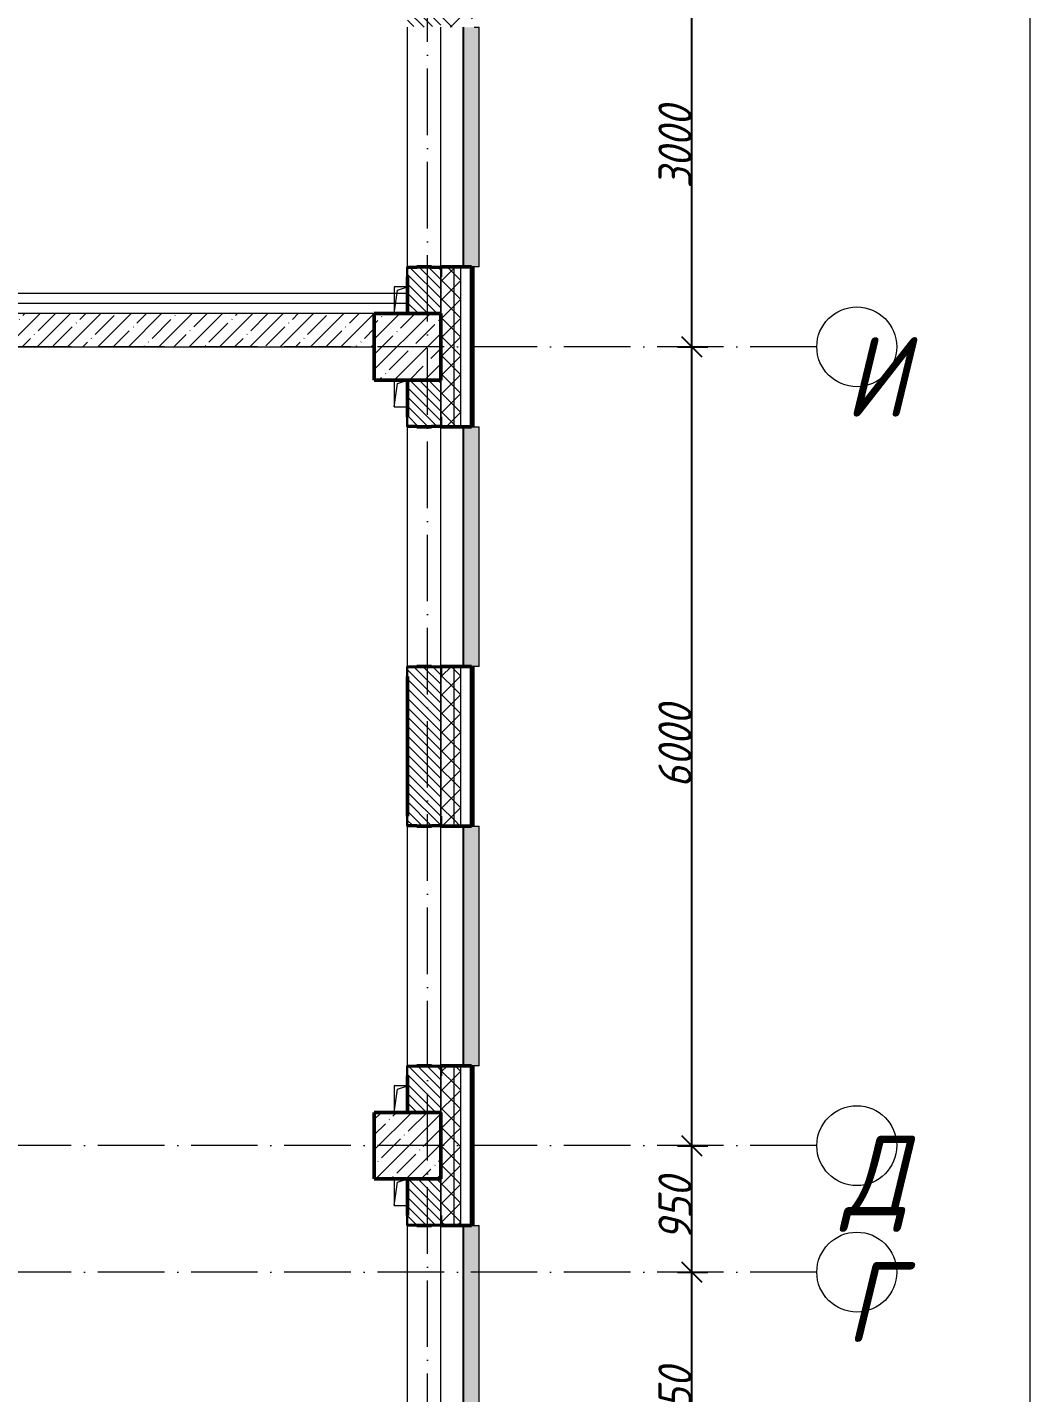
# Model space of a CAD drawing. Header units: millimetres. Extents: x -606178 to 312196, y -19338 to 632709.
# Drawn here: x -166758 to -159228, y 460270 to 470525 of the extents above; entities that cross this region are included whole.
import ezdxf

# ---------------------------------------------------------------- set-up
doc = ezdxf.new("R2010")
doc.units = ezdxf.units.MM
doc.linetypes.add('50_200_ШТРИХ_1Т_ш5_п1_п1_', pattern=[700, 500, -100, 0, -100])
for name, color, linetype, lineweight in [('A-____-____-DIMS', 7, 'Continuous', 9), ('A-DETL-____-OTLN-4', 7, 'Continuous', 18), ('A-GENM-____-MCUT', 7, 'Continuous', 25), ('A-GENM-____-OTLN', 7, 'Continuous', 9), ('A-GENM-____-OTLN-1', 7, 'Continuous', 25), ('A-GLAZ-____-OTLN', 7, 'Continuous', 9), ('A-WALL-____-MCUT-1', 7, 'Continuous', 9), ('A-WALL-____-MCUT-2', 7, 'Continuous', 50), ('A-WALL-____-MCUT-3', 7, 'Continuous', 9), ('A-WALL-____-OTLN', 7, 'Continuous', 9), ('A-WALL-____-PATT-1', 7, 'Continuous', 9), ('A-WALL-FNSH-MCUT-1', 7, 'Continuous', 9), ('S-COLS-____-MCUT', 7, 'Continuous', 50), ('S-COLS-____-OTLN', 7, 'Continuous', 9), ('S-GRID-____-IDEN', 7, 'Continuous', 9), ('S-GRID-____-OTLN-1', 7, '50_200_ШТРИХ_1Т_ш5_п1_п1_', 9)]:
    doc.layers.add(name, color=color, linetype=linetype, lineweight=lineweight)
doc.layers.add('A-GLAZ-____-OTLN-1', color=7, linetype='Continuous', lineweight=9, true_color=0xc0c0c0)
doc.styles.add('ISOCPEUR_I', font='isocpeui.ttf', dxfattribs={"width": 0.9, "height": 2.5})
doc.styles.add('ISOCPEUR_I_9', font='isocpeui.ttf', dxfattribs={"width": 0.9, "height": 250})
doc.dimstyles.new('ISO-2_5_0_9К_БОЛЬШОЙ_ОСИ', dxfattribs={"dimscale": 304.8, "dimtxt": 248.995294, "dimasz": 0.492126, "dimexe": 0.393701, "dimexo": 0, "dimgap": 0, "dimtad": 1, "dimdec": 0, "dimzin": 0, "dimdsep": 46, "dimtxsty": 'ISOCPEUR_I_9', "dimblk1": 'OBLIQUE', "dimblk2": 'OBLIQUE', "dimsah": 1, "dimcen": 0.09, "dimdle": 0.393701, "dimazin": 0, "dimtfac": 1, "dimtdec": 4, "dimtix": 1, "dimtmove": 0, "dimatfit": 3, "dimfxl": 1, "dimtvp": 1, "dimtolj": 1, "dimtzin": 0, "dimarcsym": 2})
pattern_1 = [(135, (-264901.3, 451794.26), (-35.35534, -35.35534), [])]
pattern_2 = [(45, (-264901.3, 451794.26), (-70.71068, 70.71068), []), (135, (-264901.3, 451794.26), (-70.71068, -70.71068), [])]

# ---------------------------------------------------------------- blocks, each defined once
blk = doc.blocks.new('BSC_Колонна _Прямоугольная - 500х500-V24-АР1_План отверстий 2 этажа в осях 1-64_А-ГГ')
at = {"layer": 'S-COLS-____-OTLN'}
h = blk.add_hatch(dxfattribs=at)
h.set_pattern_fill('FP_53', color=256, style=0, pattern_type=2)
h.set_pattern_definition([(45, (-101000, -16331.04), (-114.04925, 114.04925), []), (45, (-100885.95, -16331.04), (-114.04925, 114.04925), [201.613, -40.323, 3.353, -36.97])])
h.paths.add_polyline_path([(-250, -250), (250, -250), (250, 250), (-250, 250), (-250, -115)], flags=0)
at = {"layer": 'S-COLS-____-MCUT'}
for p, q in [((250, 250), (-250, 250)), ((-250, 250), (-250, -250)), ((250, -250), (250, 250)), ((-250, -250), (250, -250))]:
    blk.add_line(p, q, dxfattribs=at)
blk = doc.blocks.new('BSC_Колонна _Прямоугольная - 500х500-V75-АР1_План отверстий 2 этажа в осях 1-64_А-ГГ')
at = {"layer": 'S-COLS-____-OTLN'}
h = blk.add_hatch(dxfattribs=at)
h.set_pattern_fill('FP_104', color=256, style=0, pattern_type=2)
h.set_pattern_definition([(45, (-101000, -10331.04), (-114.04925, 114.04925), []), (45, (-100885.95, -10331.04), (-114.04925, 114.04925), [201.613, -40.323, 3.353, -36.97])])
h.paths.add_polyline_path([(-250, -250), (250, -250), (250, 250), (-250, 250), (-250, -135)], flags=0)
at = {"layer": 'S-COLS-____-MCUT'}
for p, q in [((250, 250), (-250, 250)), ((-250, 250), (-250, -250)), ((250, -250), (250, 250)), ((-250, -250), (250, -250))]:
    blk.add_line(p, q, dxfattribs=at)
blk = doc.blocks.new('Фахверк_СКБ_Уголок - 250_2700-27497298-АР1_План отверстий 2 этажа в осях 1-64_А-ГГ')
at = {"layer": 'A-GENM-____-MCUT'}
for p, q in [((200, 181), (125, 181)), ((125, 181), (125, 106)), ((125, 106), (131, 106)), ((131, 106), (131, 175)), ((131, 175), (200, 175)), ((200, 175), (200, 181)), ((131, -6), (125, -6)), ((125, -6), (125, -81)), ((125, -81), (200, -81)), ((131, -75), (131, -6)), ((200, -75), (131, -75)), ((200, -81), (200, -75))]:
    blk.add_line(p, q, dxfattribs=at)
blk = doc.blocks.new('AR_Отверстие прямоугольное _в плите_ - AR_Отверстие прямоугольное _в плите_-V164-АР1_План отверстий 2 этажа в осях 1-64_А-ГГ')
at = {"layer": 'A-GENM-____-OTLN'}
for p, q in [((-50, 100), (-50, -100)), ((-50, -100), (-25, 75)), ((-25, 75), (50, 100)), ((-50, -100), (50, -100))]:
    blk.add_line(p, q, dxfattribs=at)
blk = doc.blocks.new('AR_Отверстие прямоугольное _в плите_ - AR_Отверстие прямоугольное _в плите_-V167-АР1_План отверстий 2 этажа в осях 1-64_А-ГГ')
at = {"layer": 'A-GENM-____-OTLN'}
for p, q in [((50, 100), (-50, 100)), ((-50, 100), (-50, -100)), ((-50, -100), (-25, 75)), ((-25, 75), (50, 100))]:
    blk.add_line(p, q, dxfattribs=at)
blk = doc.blocks.new('Отлив_СКБ - Отлив витража_120_НВФ-V194-АР1_План отверстий 2 этажа в осях 1-64_А-ГГ')
at = {"layer": 'A-GLAZ-____-OTLN-1'}
for points in [[(1800, -2), (1800, 0), (0, 0), (0, -2), (1544, -2)], [(1544, -120), (1800, -120), (1800, -2), (0, -2), (0, -120)]]:
    blk.add_hatch(color=256, dxfattribs=at).paths.add_polyline_path(points, flags=0)
at = {"layer": 'A-GLAZ-____-OTLN'}
for p, q in [((0, 0), (1800, 0)), ((1800, -2), (0, -2)), ((0, -120), (0, -83)), ((1800, -83), (1800, -120)), ((0, -120), (1800, -120))]:
    blk.add_line(p, q, dxfattribs=at)
blk = doc.blocks.new('Ось сетки - Круг_Ø6_00__ISO-2_5_0_9K_-25732049-АР1_План отверстий 1 этажа в осях 1-64_А-ГГ')
at = {"layer": 'S-GRID-____-IDEN'}
blk.add_circle((0, 0), 3, dxfattribs=at)
blk = doc.blocks.new('_Oblique')
at = {"color": 0, "linetype": 'ByBlock', "lineweight": -2}
blk.add_line((-0.5, -0.5), (0.5, 0.5), dxfattribs=at)
blk = doc.blocks.new('*D4661')
at = {"layer": 'A-____-____-DIMS', "color": 0, "lineweight": -2, "transparency": 16777216}
for p, q in [((-161767, 459005), (-161767, 461295)), ((-161873, 461175), (-161647, 461175)), ((-161873, 459125), (-161647, 459125))]:
    blk.add_line(p, q, dxfattribs=at)
at = {"layer": 'Defpoints', "color": 0, "transparency": 16777216}
for p in [(-161873, 461175), (-161767, 461175), (-161873, 459125)]:
    blk.add_point(p, dxfattribs=at)
at = {"layer": 'A-____-____-DIMS', "color": 0, "lineweight": -2, "transparency": 16777216, "xscale": 150, "yscale": 150, "zscale": 150}
for p, rotation in [((-161767, 461175), 90), ((-161767, 459125), 270)]:
    blk.add_blockref('_Oblique', p, dxfattribs=dict(at, rotation=rotation))
at = {"layer": 'A-____-____-DIMS', "color": 0, "transparency": 16777216, "insert": (-161892, 460150), "char_height": 250, "width": 758.48, "attachment_point": 5, "rotation": 90, "style": 'ISOCPEUR_I_9'}
blk.add_mtext('\\A1;2050', dxfattribs=at)
blk = doc.blocks.new('*D4662')
at = {"layer": 'A-____-____-DIMS', "color": 0, "lineweight": -2, "transparency": 16777216}
for p, q in [((-161767, 461055), (-161767, 462245)), ((-161873, 462125), (-161647, 462125)), ((-161873, 461175), (-161647, 461175))]:
    blk.add_line(p, q, dxfattribs=at)
at = {"layer": 'Defpoints', "color": 0, "transparency": 16777216}
for p in [(-161873, 462125), (-161767, 462125), (-161873, 461175)]:
    blk.add_point(p, dxfattribs=at)
at = {"layer": 'A-____-____-DIMS', "color": 0, "lineweight": -2, "transparency": 16777216, "xscale": 150, "yscale": 150, "zscale": 150}
for p, rotation in [((-161767, 462125), 90), ((-161767, 461175), 270)]:
    blk.add_blockref('_Oblique', p, dxfattribs=dict(at, rotation=rotation))
at = {"layer": 'A-____-____-DIMS', "color": 0, "transparency": 16777216, "insert": (-161892, 461650), "char_height": 250, "width": 568.86, "attachment_point": 5, "rotation": 90, "style": 'ISOCPEUR_I_9'}
blk.add_mtext('\\A1;950', dxfattribs=at)
blk = doc.blocks.new('*D4663')
at = {"layer": 'A-____-____-DIMS', "color": 0, "lineweight": -2, "transparency": 16777216}
for p, q in [((-161767, 462005), (-161767, 468245)), ((-161873, 468125), (-161647, 468125)), ((-161873, 462125), (-161647, 462125))]:
    blk.add_line(p, q, dxfattribs=at)
at = {"layer": 'Defpoints', "color": 0, "transparency": 16777216}
for p in [(-161873, 468125), (-161767, 468125), (-161873, 462125)]:
    blk.add_point(p, dxfattribs=at)
at = {"layer": 'A-____-____-DIMS', "color": 0, "lineweight": -2, "transparency": 16777216, "xscale": 150, "yscale": 150, "zscale": 150}
for p, rotation in [((-161767, 468125), 90), ((-161767, 462125), 270)]:
    blk.add_blockref('_Oblique', p, dxfattribs=dict(at, rotation=rotation))
at = {"layer": 'A-____-____-DIMS', "color": 0, "transparency": 16777216, "insert": (-161892, 465125), "char_height": 250, "width": 758.48, "attachment_point": 5, "rotation": 90, "style": 'ISOCPEUR_I_9'}
blk.add_mtext('\\A1;6000', dxfattribs=at)
blk = doc.blocks.new('*D4664')
at = {"layer": 'A-____-____-DIMS', "color": 0, "lineweight": -2, "transparency": 16777216}
for p, q in [((-161767, 468005), (-161767, 471245)), ((-161873, 471125), (-161647, 471125)), ((-161873, 468125), (-161647, 468125))]:
    blk.add_line(p, q, dxfattribs=at)
at = {"layer": 'Defpoints', "color": 0, "transparency": 16777216}
for p in [(-161873, 471125), (-161767, 471125), (-161873, 468125)]:
    blk.add_point(p, dxfattribs=at)
at = {"layer": 'A-____-____-DIMS', "color": 0, "lineweight": -2, "transparency": 16777216, "xscale": 150, "yscale": 150, "zscale": 150}
for p, rotation in [((-161767, 471125), 90), ((-161767, 468125), 270)]:
    blk.add_blockref('_Oblique', p, dxfattribs=dict(at, rotation=rotation))
at = {"layer": 'A-____-____-DIMS', "color": 0, "transparency": 16777216, "insert": (-161892, 469625), "char_height": 250, "width": 758.48, "attachment_point": 5, "rotation": 90, "style": 'ISOCPEUR_I_9'}
blk.add_mtext('\\A1;3000', dxfattribs=at)

msp = doc.modelspace()

# ---------------------------------------------------------------- hatches: boundary and pattern name
at = {"layer": 'A-WALL-____-PATT-1'}
h = msp.add_hatch(dxfattribs=at)
h.set_pattern_fill('FP_1', color=256, style=0, pattern_type=2)
h.set_pattern_definition(pattern_2)
h.paths.add_polyline_path([(-163551.3011, 449775.3011), (-163551.3011, 450725.3011), (-163645.3011, 450725.3011), (-163645.3011, 450650.3011), (-163651.3011, 450650.3011), (-163651.3011, 449775.3011)], flags=0)
h.paths.add_polyline_path([(-163645.3011, 452525.3011), (-163551.3011, 452525.3011), (-163551.3011, 453725.3011), (-163645.3011, 453725.3011), (-163645.3011, 453650.3011), (-163651.3011, 453650.3011), (-163651.3011, 452600.3011), (-163645.3011, 452600.3011), (-163645.3011, 452530.1677)], flags=0)
h.paths.add_polyline_path([(-163645.3011, 455525.3011), (-163551.3011, 455525.3011), (-163551.3011, 456725.3011), (-163645.3011, 456725.3011), (-163645.3011, 456650.3011), (-163651.3011, 456650.3011), (-163651.3011, 455600.3011), (-163645.3011, 455600.3011), (-163645.3011, 455531.3011)], flags=0)
h.paths.add_polyline_path([(-163551.3011, 458525.3011), (-163551.3011, 459725.3011), (-163645.3011, 459725.3011), (-163645.3011, 459650.3011), (-163651.3011, 459650.3011), (-163651.3011, 458600.3011), (-163645.3011, 458600.3011), (-163645.3011, 458525.3011)], flags=0)
h.paths.add_polyline_path([(-163551.3011, 461525.3011), (-163551.3011, 462725.3011), (-163645.3011, 462725.3011), (-163645.3011, 462650.3011), (-163651.3011, 462650.3011), (-163651.3011, 461600.3011), (-163645.3011, 461600.3011), (-163645.3011, 461525.3011)], flags=0)
h.paths.add_polyline_path([(-163551.3011, 464525.3011), (-163551.3011, 465725.3011), (-163645.3011, 465725.3011), (-163645.3011, 465650.3011), (-163651.3011, 465650.3011), (-163651.3011, 464600.3011), (-163645.3011, 464600.3011), (-163645.3011, 464525.3011)], flags=0)
h.paths.add_polyline_path([(-163645.3011, 467525.3011), (-163551.3011, 467525.3011), (-163551.3011, 468725.3011), (-163645.3011, 468725.3011), (-163645.3011, 468650.3011), (-163651.3011, 468650.3011), (-163651.3011, 467600.3011), (-163645.3011, 467600.3011), (-163645.3011, 467531.3011)], flags=0)
h.paths.add_polyline_path([(-163645.3011, 470525.3011), (-163551.3011, 470525.3011), (-163551.3011, 471725.3011), (-163645.3011, 471725.3011), (-163645.3011, 471650.3011), (-163651.3011, 471650.3011), (-163651.3011, 470600.3011), (-163645.3011, 470600.3011), (-163645.3011, 470531.3011)], flags=0)
h.paths.add_polyline_path([(-163551.3011, 476525.3011), (-163551.3011, 477725.3011), (-163645.3011, 477725.3011), (-163645.3011, 477650.3011), (-163651.3011, 477650.3011), (-163651.3011, 476600.3011), (-163645.3011, 476600.3011), (-163645.3011, 476525.3011)], flags=0)
h.paths.add_polyline_path([(-163645.3011, 479525.3011), (-163551.3011, 479525.3011), (-163551.3011, 480725.3011), (-163645.3011, 480725.3011), (-163645.3011, 480650.3011), (-163651.3011, 480650.3011), (-163651.3011, 479600.3011), (-163645.3011, 479600.3011), (-163645.3011, 479531.3011)], flags=0)
h.paths.add_polyline_path([(-163645.3011, 482525.3011), (-163551.3011, 482525.3011), (-163551.3011, 483725.3011), (-163645.3011, 483725.3011), (-163645.3011, 483650.3011), (-163651.3011, 483650.3011), (-163651.3011, 482600.3011), (-163645.3011, 482600.3011), (-163645.3011, 482531.3011)], flags=0)
h.paths.add_polyline_path([(-163551.3011, 485525.3011), (-163551.3011, 486725.3011), (-163645.3011, 486725.3011), (-163645.3011, 486650.3011), (-163651.3011, 486650.3011), (-163651.3011, 485600.3011), (-163645.3011, 485600.3011), (-163645.3011, 485525.3011)], flags=0)
h.paths.add_polyline_path([(-163645.3011, 488525.3011), (-163551.3011, 488525.3011), (-163551.3011, 489725.3011), (-163645.3011, 489725.3011), (-163645.3011, 489650.3011), (-163651.3011, 489650.3011), (-163651.3011, 488600.3011), (-163645.3011, 488600.3011), (-163645.3011, 488531.3011)], flags=0)
h.paths.add_polyline_path([(-163551.3011, 491525.3011), (-163551.3011, 492725.3011), (-163645.3011, 492725.3011), (-163645.3011, 492650.3011), (-163651.3011, 492650.3011), (-163651.3011, 491600.3011), (-163645.3011, 491600.3011), (-163645.3011, 491525.3011)], flags=0)
h.paths.add_polyline_path([(-163645.3011, 497525.3011), (-163551.3011, 497525.3011), (-163551.3011, 498590.3011), (-163651.3011, 498590.3011), (-163651.3011, 497600.3011), (-163645.3011, 497600.3011), (-163645.3011, 497531.3011)], flags=0)
h = msp.add_hatch(dxfattribs=at)
h.set_pattern_fill('FP_1', color=256, style=0, pattern_type=2)
h.set_pattern_definition(pattern_2)
h.paths.add_polyline_path([(-163551.3011, 449725.3011), (-163501.3011, 449725.3011), (-163501.3011, 450725.3011), (-163551.3011, 450725.3011), (-163551.3011, 449775.3011)], flags=0)
h.paths.add_polyline_path([(-163551.3011, 452525.3011), (-163501.3011, 452525.3011), (-163501.3011, 453725.3011), (-163551.3011, 453725.3011), (-163551.3011, 452530.1677)], flags=0)
h.paths.add_polyline_path([(-163501.3011, 455525.3011), (-163501.3011, 456725.3011), (-163551.3011, 456725.3011), (-163551.3011, 455525.3011)], flags=0)
h.paths.add_polyline_path([(-163551.3011, 458525.3011), (-163501.3011, 458525.3011), (-163501.3011, 459725.3011), (-163551.3011, 459725.3011), (-163551.3011, 458550.1257)], flags=0)
h.paths.add_polyline_path([(-163551.3011, 461525.3011), (-163501.3011, 461525.3011), (-163501.3011, 462725.3011), (-163551.3011, 462725.3011), (-163551.3011, 461990.1017)], flags=0)
h.paths.add_polyline_path([(-163501.3011, 464525.3011), (-163501.3011, 465725.3011), (-163551.3011, 465725.3011), (-163551.3011, 464525.3011)], flags=0)
h.paths.add_polyline_path([(-163551.3011, 467525.3011), (-163501.3011, 467525.3011), (-163501.3011, 468725.3011), (-163551.3011, 468725.3011), (-163551.3011, 468010.0596)], flags=0)
h.paths.add_polyline_path([(-163551.3011, 470525.3011), (-163501.3011, 470525.3011), (-163501.3011, 471725.3011), (-163551.3011, 471725.3011), (-163551.3011, 471450.0356)], flags=0)
h.paths.add_polyline_path([(-163501.3011, 476525.3011), (-163501.3011, 477725.3011), (-163551.3011, 477725.3011), (-163551.3011, 476525.3011)], flags=0)
h.paths.add_polyline_path([(-163501.3011, 479525.3011), (-163501.3011, 480725.3011), (-163551.3011, 480725.3011), (-163551.3011, 479525.3011)], flags=0)
h.paths.add_polyline_path([(-163501.3011, 482525.3011), (-163501.3011, 483725.3011), (-163551.3011, 483725.3011), (-163551.3011, 482525.3011)], flags=0)
h.paths.add_polyline_path([(-163501.3011, 485525.3011), (-163501.3011, 486725.3011), (-163551.3011, 486725.3011), (-163551.3011, 485525.3011)], flags=0)
h.paths.add_polyline_path([(-163551.3011, 488525.3011), (-163501.3011, 488525.3011), (-163501.3011, 489725.3011), (-163551.3011, 489725.3011), (-163551.3011, 488649.9155)], flags=0)
h.paths.add_polyline_path([(-163501.3011, 491525.3011), (-163501.3011, 492725.3011), (-163551.3011, 492725.3011), (-163551.3011, 491525.3011)], flags=0)
h.paths.add_polyline_path([(-163551.3011, 497525.3011), (-163501.3011, 497525.3011), (-163501.3011, 498590.3011), (-163551.3011, 498590.3011), (-163551.3011, 498109.8495)], flags=0)
h = msp.add_hatch(dxfattribs=at)
h.set_pattern_fill('FP_3', color=256, style=0, pattern_type=2)
h.set_pattern_definition([(45, (-264901.3, 451794.26), (-85.53659, 85.53659), []), (45, (-264844.28, 451794.26), (-85.53659, 85.53659), [])])
h.paths.add_polyline_path([(-163421.3011, 449625.3011), (-163401.3011, 449625.3011), (-163401.3011, 450725.3011), (-163421.3011, 450725.3011), (-163421.3011, 449645.3011)], flags=0)
h.paths.add_polyline_path([(-163401.3011, 452525.3011), (-163401.3011, 453725.3011), (-163421.3011, 453725.3011), (-163421.3011, 452525.3011)], flags=0)
h.paths.add_polyline_path([(-163401.3011, 455525.3011), (-163401.3011, 456725.3011), (-163421.3011, 456725.3011), (-163421.3011, 455525.3011)], flags=0)
h.paths.add_polyline_path([(-163401.3011, 458525.3011), (-163401.3011, 459725.3011), (-163421.3011, 459725.3011), (-163421.3011, 458525.3011)], flags=0)
h.paths.add_polyline_path([(-163421.3011, 461525.3011), (-163401.3011, 461525.3011), (-163401.3011, 462725.3011), (-163421.3011, 462725.3011), (-163421.3011, 461990.1017)], flags=0)
h.paths.add_polyline_path([(-163421.3011, 464525.3011), (-163401.3011, 464525.3011), (-163401.3011, 465725.3011), (-163421.3011, 465725.3011), (-163421.3011, 464570.0837)], flags=0)
h.paths.add_polyline_path([(-163421.3011, 467525.3011), (-163401.3011, 467525.3011), (-163401.3011, 468725.3011), (-163421.3011, 468725.3011), (-163421.3011, 468010.0596)], flags=0)
h.paths.add_polyline_path([(-163421.3011, 470525.3011), (-163401.3011, 470525.3011), (-163401.3011, 471725.3011), (-163421.3011, 471725.3011), (-163421.3011, 471450.0356)], flags=0)
h.paths.add_polyline_path([(-163401.3011, 476525.3011), (-163401.3011, 477725.3011), (-163421.3011, 477725.3011), (-163421.3011, 476525.3011)], flags=0)
h.paths.add_polyline_path([(-163421.3011, 479525.3011), (-163401.3011, 479525.3011), (-163401.3011, 480725.3011), (-163421.3011, 480725.3011), (-163421.3011, 480049.9756)], flags=0)
h.paths.add_polyline_path([(-163421.3011, 482525.3011), (-163401.3011, 482525.3011), (-163401.3011, 483725.3011), (-163421.3011, 483725.3011), (-163421.3011, 483489.9516)], flags=0)
h.paths.add_polyline_path([(-163421.3011, 485525.3011), (-163401.3011, 485525.3011), (-163401.3011, 486725.3011), (-163421.3011, 486725.3011), (-163421.3011, 486069.9335)], flags=0)
h.paths.add_polyline_path([(-163401.3011, 488525.3011), (-163401.3011, 489725.3011), (-163421.3011, 489725.3011), (-163421.3011, 488525.3011)], flags=0)
h.paths.add_polyline_path([(-163421.3011, 491525.3011), (-163401.3011, 491525.3011), (-163401.3011, 492725.3011), (-163421.3011, 492725.3011), (-163421.3011, 492089.8915)], flags=0)
h.paths.add_polyline_path([(-163401.3011, 497525.3011), (-163401.3011, 498590.3011), (-163421.3011, 498590.3011), (-163421.3011, 497525.3011)], flags=0)
h = msp.add_hatch(dxfattribs=at)
h.set_pattern_fill('FP_6', color=256, style=0, pattern_type=2)
h.set_pattern_definition(pattern_1)
h.paths.add_polyline_path([(-163651.3011, 468375.3011), (-163651.3011, 468719.3011), (-163720.3011, 468719.3011), (-163720.3011, 468725.3011), (-163832.3011, 468725.3011), (-163832.3011, 468719.3011), (-163901.3011, 468719.3011), (-163901.3011, 468375.3011), (-163720.3011, 468375.3011)], flags=0)
h.paths.add_polyline_path([(-163720.3011, 470525.3011), (-163720.3011, 470531.3011), (-163651.3011, 470531.3011), (-163651.3011, 470875.3011), (-163901.3011, 470875.3011), (-163901.3011, 470531.3011), (-163832.3011, 470531.3011), (-163832.3011, 470525.3011)], flags=0)
h = msp.add_hatch(dxfattribs=at)
h.set_pattern_fill('FP_25', color=256, style=0, pattern_type=2)
h.set_pattern_definition([(45, (-264901.3, 451794.26), (-114.04925, 114.04925), []), (45, (-264787.25, 451794.26), (-114.04925, 114.04925), [201.612, -40.322, 3.353, -36.97])])
h.paths.add_polyline_path([(-164151.3011, 468125.3011), (-164151.3011, 468375.3011), (-171151.3011, 468375.3011), (-171151.3011, 468125.3011), (-164169.5263, 468125.3011)], flags=0)
h = msp.add_hatch(dxfattribs=at)
h.set_pattern_fill('FP_6', color=256, style=0, pattern_type=2)
h.set_pattern_definition(pattern_1)
h.paths.add_polyline_path([(-163651.3011, 462375.3011), (-163651.3011, 462719.3011), (-163720.3011, 462719.3011), (-163720.3011, 462725.3011), (-163832.3011, 462725.3011), (-163832.3011, 462719.3011), (-163901.3011, 462719.3011), (-163901.3011, 462375.3011)], flags=0)
h.paths.add_polyline_path([(-163720.3011, 464525.3011), (-163720.3011, 464531.3011), (-163651.3011, 464531.3011), (-163651.3011, 465719.3011), (-163720.3011, 465719.3011), (-163720.3011, 465725.3011), (-163832.3011, 465725.3011), (-163832.3011, 465719.3011), (-163901.3011, 465719.3011), (-163901.3011, 464531.3011), (-163832.3011, 464531.3011), (-163832.3011, 464525.3011)], flags=0)
h.paths.add_polyline_path([(-163720.3011, 467525.3011), (-163720.3011, 467531.3011), (-163651.3011, 467531.3011), (-163651.3011, 467875.3011), (-163901.3011, 467875.3011), (-163901.3011, 467531.3011), (-163832.3011, 467531.3011), (-163832.3011, 467525.3011)], flags=0)
h = msp.add_hatch(dxfattribs=at)
h.set_pattern_fill('FP_6', color=256, style=0, pattern_type=2)
h.set_pattern_definition(pattern_1)
h.paths.add_polyline_path([(-163901.3011, 459375.3011), (-163651.3011, 459375.3011), (-163651.3011, 459719.3011), (-163720.3011, 459719.3011), (-163720.3011, 459725.3011), (-163832.3011, 459725.3011), (-163832.3011, 459719.3011), (-163901.3011, 459719.3011), (-163901.3011, 459410.1197)], flags=0)
h.paths.add_polyline_path([(-163720.3011, 461525.3011), (-163720.3011, 461531.3011), (-163651.3011, 461531.3011), (-163651.3011, 461875.3011), (-163901.3011, 461875.3011), (-163901.3011, 461531.3011), (-163832.3011, 461531.3011), (-163832.3011, 461525.3011)], flags=0)

# ---------------------------------------------------------------- linework, layer by layer
at = {"color": 1, "lineweight": 0}
msp.add_lwpolyline([(-272464.0879, 544596.983), (-159228.0879, 544596.983), (-159228.0879, 445768.983), (-272464.0879, 445768.983)], close=True, dxfattribs=at)
at = {"layer": 'A-DETL-____-OTLN-4'}
for p, q in [((-163901.3011, 468525.3011), (-171451.3011, 468525.3011)), ((-163901.3011, 468450.3011), (-171451.3011, 468450.3011))]:
    msp.add_line(p, q, dxfattribs=at)
at = {"layer": 'A-WALL-____-MCUT-1'}
for p, q in [((-164151.3011, 468375.3011), (-171151.3011, 468375.3011)), ((-171151.3011, 468125.3011), (-164151.3011, 468125.3011))]:
    msp.add_line(p, q, dxfattribs=at)
at = {"layer": 'A-WALL-____-MCUT-2'}
for p, q in [((-163720.3011, 468725.3011), (-163832.3011, 468725.3011)), ((-163421.3011, 468725.3011), (-163645.3011, 468725.3011)), ((-163421.3011, 467525.3011), (-163421.3011, 468725.3011)), ((-163901.3011, 468650.3011), (-163901.3011, 468375.3011)), ((-163901.3011, 467875.3011), (-163901.3011, 467600.3011)), ((-163832.3011, 467525.3011), (-163720.3011, 467525.3011)), ((-163645.3011, 467525.3011), (-163421.3011, 467525.3011)), ((-163720.3011, 465725.3011), (-163832.3011, 465725.3011)), ((-163421.3011, 465725.3011), (-163645.3011, 465725.3011)), ((-163421.3011, 464525.3011), (-163421.3011, 465725.3011)), ((-163901.3011, 465650.3011), (-163901.3011, 464600.3011)), ((-163832.3011, 464525.3011), (-163720.3011, 464525.3011)), ((-163645.3011, 464525.3011), (-163421.3011, 464525.3011)), ((-163901.3011, 462650.3011), (-163901.3011, 462375.3011)), ((-163720.3011, 462725.3011), (-163832.3011, 462725.3011)), ((-163421.3011, 462725.3011), (-163645.3011, 462725.3011)), ((-163421.3011, 461525.3011), (-163421.3011, 462725.3011)), ((-163901.3011, 461875.3011), (-163901.3011, 461600.3011)), ((-163832.3011, 461525.3011), (-163720.3011, 461525.3011)), ((-163645.3011, 461525.3011), (-163421.3011, 461525.3011))]:
    msp.add_line(p, q, dxfattribs=at)
at = {"layer": 'A-WALL-____-MCUT-3'}
for p, q in [((-163551.3011, 467525.3011), (-163551.3011, 468725.3011)), ((-163501.3011, 467525.3011), (-163501.3011, 468725.3011)), ((-163651.3011, 468375.3011), (-163651.3011, 468650.3011)), ((-163651.3011, 468650.3011), (-163651.3011, 468375.3011)), ((-163651.3011, 467600.3011), (-163651.3011, 467875.3011)), ((-163651.3011, 467875.3011), (-163651.3011, 467600.3011)), ((-163551.3011, 464525.3011), (-163551.3011, 465725.3011)), ((-163501.3011, 464525.3011), (-163501.3011, 465725.3011)), ((-163651.3011, 464600.3011), (-163651.3011, 465650.3011)), ((-163651.3011, 465650.3011), (-163651.3011, 464600.3011)), ((-163651.3011, 462375.3011), (-163651.3011, 462650.3011)), ((-163651.3011, 462650.3011), (-163651.3011, 462375.3011)), ((-163551.3011, 461525.3011), (-163551.3011, 462725.3011)), ((-163501.3011, 461525.3011), (-163501.3011, 462725.3011)), ((-163651.3011, 461600.3011), (-163651.3011, 461875.3011)), ((-163651.3011, 461875.3011), (-163651.3011, 461600.3011))]:
    msp.add_line(p, q, dxfattribs=at)
at = {"layer": 'A-WALL-____-OTLN'}
for p, q in [((-163901.3011, 468725.3011), (-163901.3011, 470525.3011)), ((-163651.3011, 468725.3011), (-163651.3011, 470525.3011)), ((-163901.3011, 465725.3011), (-163901.3011, 467525.3011)), ((-163651.3011, 465725.3011), (-163651.3011, 467525.3011)), ((-163901.3011, 462725.3011), (-163901.3011, 464525.3011)), ((-163651.3011, 462725.3011), (-163651.3011, 464525.3011)), ((-163901.3011, 459725.3011), (-163901.3011, 461525.3011)), ((-163651.3011, 459725.3011), (-163651.3011, 461525.3011))]:
    msp.add_line(p, q, dxfattribs=at)
at = {"layer": 'A-WALL-FNSH-MCUT-1'}
for p, q in [((-163401.3011, 468725.3011), (-163421.3011, 468725.3011)), ((-163421.3011, 468725.3011), (-163421.3011, 467525.3011)), ((-163401.3011, 467525.3011), (-163401.3011, 468725.3011)), ((-163421.3011, 467525.3011), (-163401.3011, 467525.3011)), ((-163401.3011, 465725.3011), (-163421.3011, 465725.3011)), ((-163421.3011, 465725.3011), (-163421.3011, 464525.3011)), ((-163401.3011, 464525.3011), (-163401.3011, 465725.3011)), ((-163421.3011, 464525.3011), (-163401.3011, 464525.3011)), ((-163401.3011, 462725.3011), (-163421.3011, 462725.3011)), ((-163421.3011, 462725.3011), (-163421.3011, 461525.3011)), ((-163401.3011, 461525.3011), (-163401.3011, 462725.3011)), ((-163421.3011, 461525.3011), (-163401.3011, 461525.3011))]:
    msp.add_line(p, q, dxfattribs=at)
at = {"layer": 'S-GRID-____-OTLN-1'}
for p, q in [((-163751.3011, 447311.6528), (-163751.3011, 501675.2188)), ((-163751.3011, 447311.6528), (-163751.3011, 501675.2188)), ((-160826.8945, 468125.3011), (-197574.5306, 468125.3011)), ((-160826.8945, 462125.3011), (-171880.0367, 462125.3011)), ((-160826.8945, 461175.3011), (-269357.6635, 461175.3011))]:
    msp.add_line(p, q, dxfattribs=at)

# ---------------------------------------------------------------- block references
at = {"layer": 'A-GENM-____-OTLN'}
for name, p in [('AR_Отверстие прямоугольное _в плите_ - AR_Отверстие прямоугольное _в плите_-V167-АР1_План отверстий 2 этажа в осях 1-64_А-ГГ', (-163951.3011, 468475.3011)), ('AR_Отверстие прямоугольное _в плите_ - AR_Отверстие прямоугольное _в плите_-V164-АР1_План отверстий 2 этажа в осях 1-64_А-ГГ', (-163951.3011, 467775.3011)), ('AR_Отверстие прямоугольное _в плите_ - AR_Отверстие прямоугольное _в плите_-V167-АР1_План отверстий 2 этажа в осях 1-64_А-ГГ', (-163951.3011, 462475.3011)), ('AR_Отверстие прямоугольное _в плите_ - AR_Отверстие прямоугольное _в плите_-V164-АР1_План отверстий 2 этажа в осях 1-64_А-ГГ', (-163951.3011, 461775.3011))]:
    msp.add_blockref(name, p, dxfattribs=at)
at = {"layer": 'A-GENM-____-OTLN-1'}
for p, rotation in [((-163826.3011, 468850.3011), 269.9999999999999), ((-163726.3011, 467400.3011), 89.99999999999967), ((-163826.3011, 465850.3011), 269.9999999999996), ((-163726.3011, 464400.3011), 89.99999999999967), ((-163826.3011, 462850.3011), 269.9999999999996), ((-163726.3011, 461400.3011), 89.9999999999999)]:
    msp.add_blockref('Фахверк_СКБ_Уголок - 250_2700-27497298-АР1_План отверстий 2 этажа в осях 1-64_А-ГГ', p, dxfattribs=dict(at, rotation=rotation))
at = {"layer": 'A-GLAZ-____-OTLN', "rotation": 90}
for p in [(-163484.3011, 468725.3011), (-163484.3011, 465725.3011), (-163484.3011, 462725.3011), (-163484.3011, 459725.3011)]:
    msp.add_blockref('Отлив_СКБ - Отлив витража_120_НВФ-V194-АР1_План отверстий 2 этажа в осях 1-64_А-ГГ', p, dxfattribs=at)
at = {"layer": 'S-COLS-____-OTLN'}
for name, p in [('BSC_Колонна _Прямоугольная - 500х500-V24-АР1_План отверстий 2 этажа в осях 1-64_А-ГГ', (-163901.3011, 468125.3011)), ('BSC_Колонна _Прямоугольная - 500х500-V75-АР1_План отверстий 2 этажа в осях 1-64_А-ГГ', (-163901.3011, 462125.3011))]:
    msp.add_blockref(name, p, dxfattribs=at)
at = {"layer": 'S-GRID-____-IDEN', "xscale": 99.99999999999993, "yscale": 99.99999999999993, "zscale": 99.99999999999993, "rotation": 89.99999999999982}
for p in [(-160526.8945, 468125.3011), (-160526.8945, 462125.3011), (-160526.8945, 461175.3011)]:
    msp.add_blockref('Ось сетки - Круг_Ø6_00__ISO-2_5_0_9K_-25732049-АР1_План отверстий 1 этажа в осях 1-64_А-ГГ', p, dxfattribs=at)

# ---------------------------------------------------------------- texts
at = {"layer": 'S-GRID-____-IDEN', "char_height": 600, "attachment_point": 1, "style": 'ISOCPEUR_I'}
for s, insert, width in [('\\fISOCPEUR|b0|i1|c204|p34|;\\W.9;И', (-160619.7149, 468201.377), 223.670812), ('\\fISOCPEUR|b0|i1|c204|p34|;\\W.9;Д', (-160631.4149, 462201.377), 252.531562), ('\\fISOCPEUR|b0|i1|c204|p34|;\\W.9;Г', (-160610.7149, 461251.377), 202.02525)]:
    msp.add_mtext(s, dxfattribs=dict(at, insert=insert, width=width))

# ---------------------------------------------------------------- dimensions: what is measured, and where the dimension line sits
at = {"layer": 'A-____-____-DIMS'}
for base, p1, p2, override, picture, middle in [((-161767.0596, 471125.3011), (-161873.1256, 468125.3011), (-161873.1256, 471125.3011), {"dimpost": '<>', "dimfxl": 3000}, '*D4664', (-161892.0596, 469625.3011)), ((-161767.0596, 468125.3011), (-161873.1256, 462125.3011), (-161873.1256, 468125.3011), {"dimpost": '<>', "dimfxl": 6000}, '*D4663', (-161892.0596, 465125.3011)), ((-161767.0596, 462125.3011), (-161873.1256, 461175.3011), (-161873.1256, 462125.3011), {"dimpost": '<>', "dimfxl": 950}, '*D4662', (-161892.0596, 461650.3011)), ((-161767.0596, 461175.3011), (-161873.1256, 459125.3011), (-161873.1256, 461175.3011), {"dimpost": '<>', "dimfxl": 2050}, '*D4661', (-161892.0596, 460150.3011))]:
    dim = msp.add_linear_dim(base=base, p1=p1, p2=p2, angle=90, dimstyle='ISO-2_5_0_9К_БОЛЬШОЙ_ОСИ', override=override, dxfattribs=at)
    dim.commit()
    dim.dimension.update_dxf_attribs({"geometry": picture, "text_midpoint": middle})

doc.saveas('drawing.dxf')
